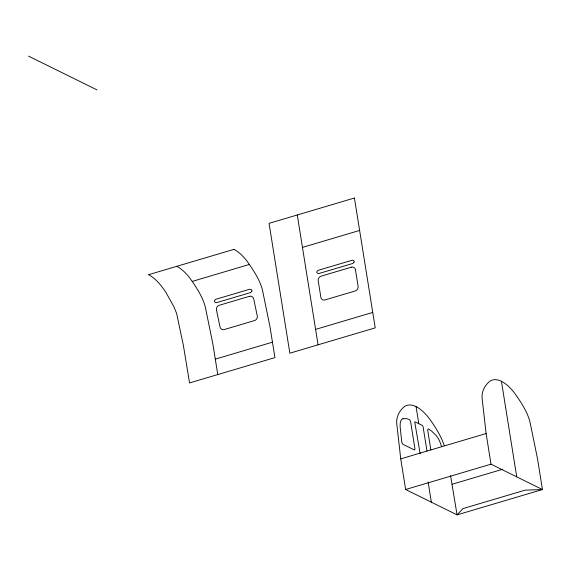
<?xml version="1.0" encoding="UTF-8"?>
<svg xmlns="http://www.w3.org/2000/svg" width="571" height="571" viewBox="0 0 571 571"><rect width="100%" height="100%" fill="white"/><g stroke="black" fill="none" stroke-linecap="round" stroke-linejoin="round"><path stroke-width="0.86" d="M302.466 247.407L359.623 230.448M192.256 281.403L249.413 264.444M215.296 359.138L272.46 342.179M315.592 329.381L372.756 312.423M400.735 458.87L486.107 433.539L482.081 398.008C481.524 391.478 485.065 384.69 490.289 380.914A68.392 25.666 73.5 0 1 514.343 392.777C520.609 401.641 526.997 411.006 529.902 421.591L537.547 458.906L542.45 489.54L457.078 514.871L405.646 489.504L400.735 458.87L396.709 423.332C396.153 416.801 399.693 410.014 404.918 406.238A68.392 25.666 73.5 0 1 428.971 418.1C435.088 426.494 440.769 435.502 444.152 445.373M405.646 489.504L491.017 464.173L542.45 489.54L525.077 490.161L462.974 508.59L457.078 514.871L450.548 475.664M452.175 484.237L502.544 469.291M28.55 56.129L96.999 89.89M420.156 453.709L414.803 422.483A1.249 0.471 73.5 0 1 415.053 421.841L422.526 425.531A1.249 0.471 73.5 0 1 423.04 426.544L426.972 450.969M501.431 381.307L516.734 476.856M486.107 433.539L491.017 464.173M430.841 449.848L427.793 430.855A2.548 0.956 73.5 0 1 428.557 429.021L431.612 431.069L436.594 436.001A14.532 5.453 73.5 0 1 441.433 446.279M416.059 406.631L418.786 423.682M428.122 481.953L431.362 502.187M297.27 214.981L318.068 344.813M217.772 374.569L212.862 343.935L205.225 306.62C202.312 296.035 195.924 286.671 189.658 277.799A68.392 25.666 73.5 0 0 176.746 266.336M251.882 291.117L250.769 292.502L216.495 302.673L214.903 302.088A1.677 1.556 71.4 0 1 214.546 300.51L215.574 299.361L249.727 289.226L251.304 289.604A1.677 1.556 71.4 0 1 251.882 291.117M354.084 262.075L352.892 263.431L318.611 273.602L317.112 273.045A1.684 1.47 -63.7 0 1 317.133 271.161L318.154 270.333L352.307 260.198L353.485 260.376A1.684 1.47 -63.7 0 1 354.084 262.075M402.912 418.75L402.212 419.043A14.532 5.453 73.5 0 0 400.271 428.1L401.741 441.704A2.084 0.785 73.5 0 0 402.99 444.338L414.268 449.898A2.141 0.807 73.5 0 0 414.874 448.342L410.727 422.433A2.548 0.956 73.5 0 0 409.193 419.471L406.331 418.6L402.912 418.75M354.427 198.023L269.055 223.347L289.854 353.185L375.226 327.854L354.427 198.023M233.91 249.377L148.539 274.701A68.392 25.666 73.5 0 1 165.761 292.166L173.912 306.741L176.632 313.443L183.391 345.476L189.558 382.941L274.929 357.61L270.019 326.976L262.382 289.661C259.477 279.076 253.089 269.712 246.822 260.847A68.392 25.666 73.5 0 0 233.91 249.377M249.52 296.306L219.136 305.314A3.861 3.497 -76.2 0 0 216.48 310.046L219.999 326.883A3.861 3.497 -76.2 0 0 224.21 329.567L254.587 320.559A3.861 3.497 -76.2 0 0 257.25 315.834L253.724 298.99A3.861 3.497 -76.2 0 0 249.52 296.306M351.443 267.171L321.066 276.178A3.861 3.383 -63.7 0 0 318.218 280.832L320.859 297.348A3.861 3.383 -63.7 0 0 324.878 299.961L355.255 290.953A3.861 3.383 -63.7 0 0 358.103 286.299L355.462 269.783A3.861 3.383 -63.7 0 0 351.443 267.171"/></g></svg>
